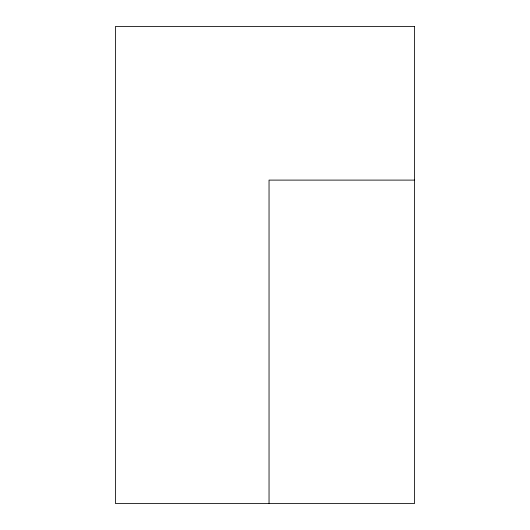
<?xml version="1.0" encoding="UTF-8"?>
<svg xmlns="http://www.w3.org/2000/svg" width="530" height="530" viewBox="0 0 530 530"><rect width="100%" height="100%" fill="white"/><g stroke="black" fill="none" stroke-linecap="round" stroke-linejoin="round"><path stroke-width="0.79" d="M414.566 180.107L269.041 180.107L269.041 503.5M414.566 26.5L115.434 26.5L115.434 503.5L414.566 503.5L414.566 26.5"/></g></svg>
